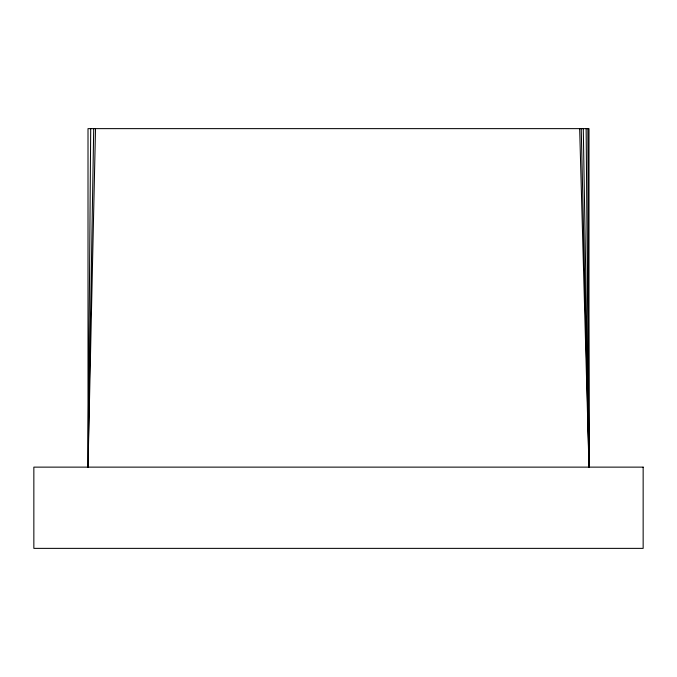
<?xml version="1.0" encoding="UTF-8"?>
<svg xmlns="http://www.w3.org/2000/svg" width="677" height="677" viewBox="0 0 677 677"><rect width="100%" height="100%" fill="white"/><g stroke="black" fill="none" stroke-linecap="round" stroke-linejoin="round"><path stroke-width="1.02" d="M90.71 128.63L88.01 467.13L95.508 128.63M93.714 128.63L88.01 467.13L88.01 128.63L588.99 128.63L588.99 467.13L579.664 128.63M581.23 128.63L588.99 467.13L587.89 128.63M583.278 128.63L588.99 467.13L586.138 128.63M643.15 467.13L33.85 467.13L33.85 548.37L643.15 548.37L643.15 467.13"/></g></svg>
